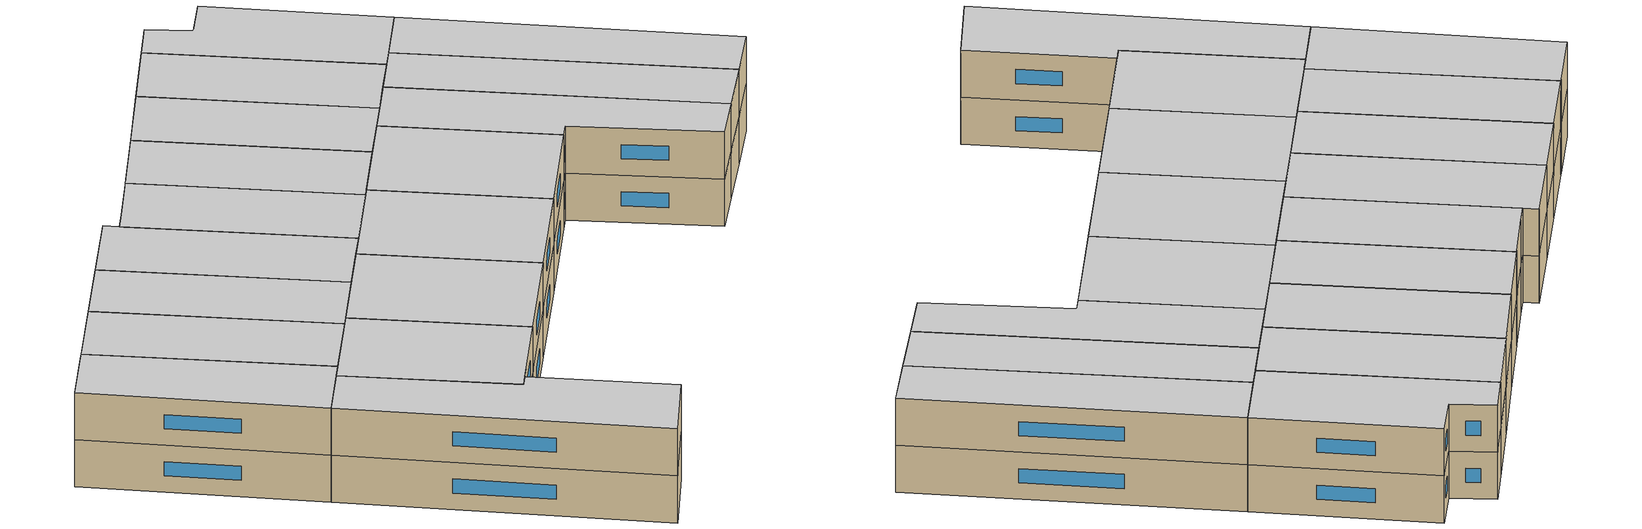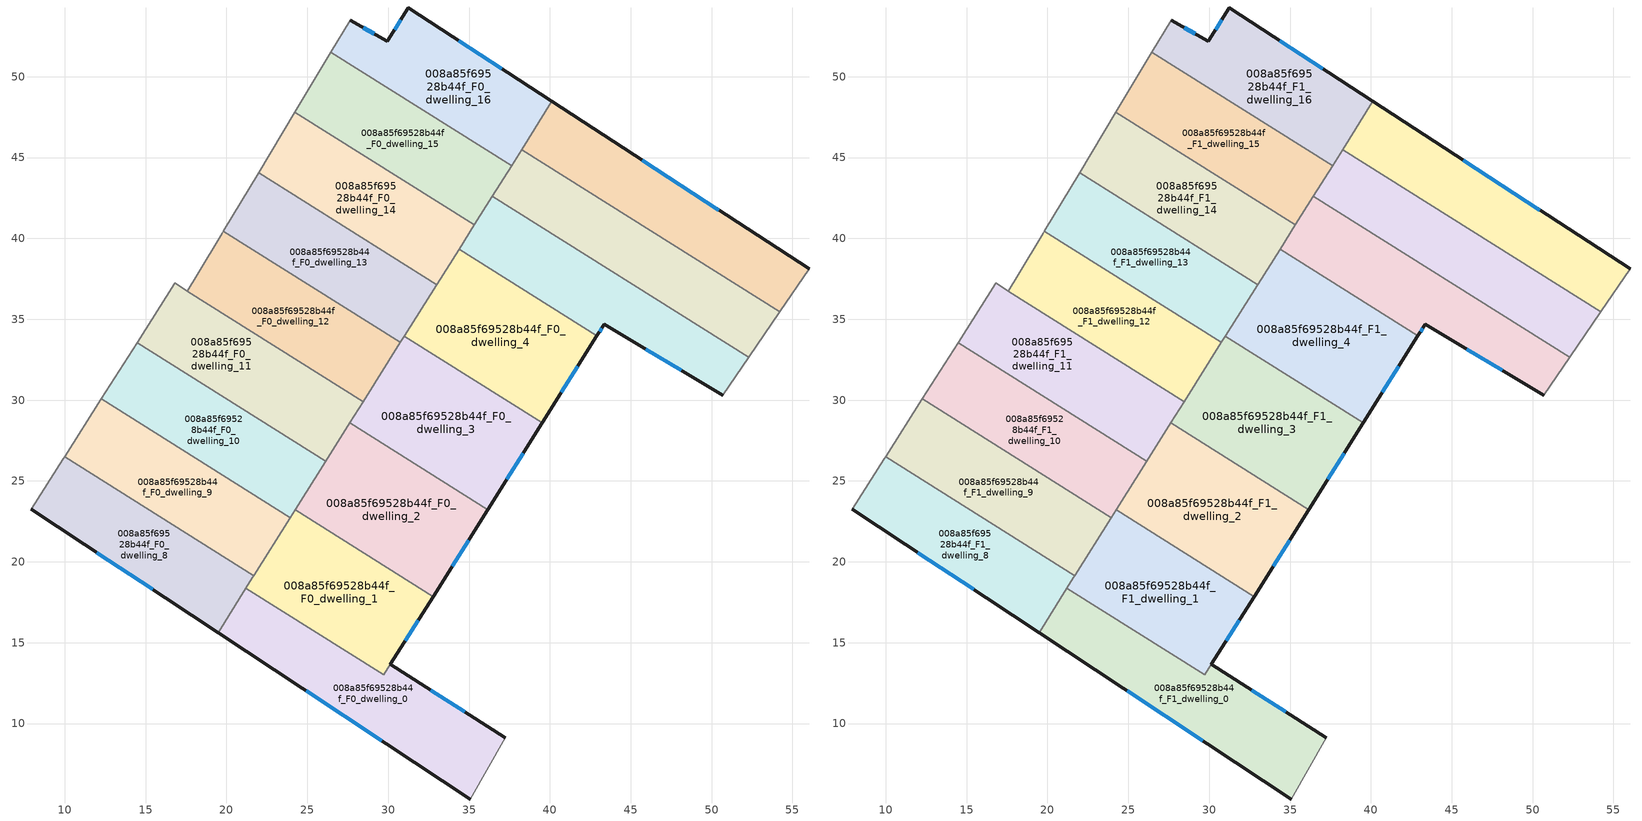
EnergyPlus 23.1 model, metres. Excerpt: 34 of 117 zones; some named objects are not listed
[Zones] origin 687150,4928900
008a85f69528b44f_F0_dwelling_0
 floor ground (EU_floor_Construction): 30.13,13.66 37.23,9.14 35.07,5.34 19.48,15.63 21.2,18.37 29.72,13.01 z0
 wall outside (EU_wall_Construction): 19.48,15.63 35.07,5.34 / 37.23,9.14 30.13,13.66 z0:3
 wall adiabatic (EU_wall_Construction): 35.07,5.34 37.23,9.14 z0:3
 wall to 008a85f69528b44f_F0_dwelling_1 (EU_wall_Construction): 30.13,13.66 29.72,13.01 21.2,18.37 z0:3
 wall to 008a85f69528b44f_F0_dwelling_8 (EU_wall_Construction): 21.2,18.37 19.48,15.63 z0:3
 window (EU_Window_Construction): 24.95,12.02 29.61,8.95 / 34.74,10.72 32.62,12.07 z1.05:1.95
008a85f69528b44f_F0_dwelling_1
 floor ground (EU_floor_Construction): 32.77,17.85 29.72,13.01 21.2,18.37 24.25,23.21 z0
 wall outside (EU_wall_Construction): 30.13,13.66 32.77,17.85 z0:3
 wall to 008a85f69528b44f_F0_dwelling_2 (EU_wall_Construction): 32.77,17.85 24.25,23.21 z0:3
 wall to 008a85f69528b44f_F0_dwelling_9 (EU_wall_Construction): 23.94,22.73 21.69,19.14 z0:3
 wall to 008a85f69528b44f_F0_dwelling_8 (EU_wall_Construction): 21.69,19.14 21.61,19.02 21.2,18.37 z0:3
 wall to 008a85f69528b44f_F0_dwelling_10 (EU_wall_Construction): 24.25,23.21 23.94,22.73 z0:3
 window (EU_Window_Construction): 31.06,15.13 31.85,16.38 z1.05:1.95
008a85f69528b44f_F0_dwelling_10
 floor ground (EU_floor_Construction): 26.14,26.22 23.94,22.73 12.27,30.07 14.48,33.55 z0
 wall to 008a85f69528b44f_F0_dwelling_11 (EU_wall_Construction): 26.14,26.22 14.48,33.55 z0:3
 wall to 008a85f69528b44f_F0_dwelling_9 (EU_wall_Construction): 12.27,30.07 23.94,22.73 z0:3
 wall adiabatic (EU_wall_Construction): 14.48,33.55 12.27,30.07 z0:3
 wall to 008a85f69528b44f_F0_dwelling_2 (EU_wall_Construction): 24.25,23.21 26.14,26.22 z0:3
008a85f69528b44f_F0_dwelling_11
 floor ground (EU_floor_Construction): 28.45,29.9 26.14,26.22 14.48,33.55 16.81,37.23 16.82,37.25 17.57,36.75 z0
 wall adiabatic (EU_wall_Construction): 17.57,36.75 16.82,37.25 16.81,37.23 14.48,33.55 z0:3
 wall to 008a85f69528b44f_F0_dwelling_12 (EU_wall_Construction): 28.45,29.9 17.57,36.75 z0:3
 wall to 008a85f69528b44f_F0_dwelling_3 (EU_wall_Construction): 27.63,28.59 28.45,29.9 z0:3
 wall to 008a85f69528b44f_F0_dwelling_2 (EU_wall_Construction): 26.14,26.22 27.63,28.59 z0:3
008a85f69528b44f_F0_dwelling_12
 floor ground (EU_floor_Construction): 30.76,33.57 28.45,29.9 17.57,36.75 18.19,37.75 19.74,40.32 19.81,40.45 z0
 wall adiabatic (EU_wall_Construction): 19.81,40.45 19.74,40.32 18.19,37.75 17.57,36.75 z0:3
 wall to 008a85f69528b44f_F0_dwelling_13 (EU_wall_Construction): 30.76,33.57 19.81,40.45 z0:3
 wall to 008a85f69528b44f_F0_dwelling_3 (EU_wall_Construction): 28.45,29.9 30.76,33.57 z0:3
008a85f69528b44f_F0_dwelling_13
 floor ground (EU_floor_Construction): 33.01,37.15 30.76,33.57 19.81,40.45 21.99,44.07 z0
 wall to 008a85f69528b44f_F0_dwelling_14 (EU_wall_Construction): 33.01,37.15 21.99,44.07 z0:3
 wall adiabatic (EU_wall_Construction): 21.99,44.07 19.81,40.45 z0:3
 wall to 008a85f69528b44f_F0_dwelling_4 (EU_wall_Construction): 31.01,33.96 33.01,37.15 z0:3
 wall to 008a85f69528b44f_F0_dwelling_3 (EU_wall_Construction): 30.76,33.57 31.01,33.96 z0:3
008a85f69528b44f_F0_dwelling_14
 floor ground (EU_floor_Construction): 35.33,40.83 33.01,37.15 21.99,44.07 24.23,47.81 z0
 wall to 008a85f69528b44f_F0_dwelling_15 (EU_wall_Construction): 35.33,40.83 24.23,47.81 z0:3
 wall adiabatic (EU_wall_Construction): 24.23,47.81 21.99,44.07 z0:3
 wall to 008a85f69528b44f_F0_dwelling_5 (EU_wall_Construction): 34.38,39.34 35.33,40.83 z0:3
 wall to 008a85f69528b44f_F0_dwelling_4 (EU_wall_Construction): 33.01,37.15 34.38,39.34 z0:3
008a85f69528b44f_F0_dwelling_15
 floor ground (EU_floor_Construction): 37.63,44.5 35.33,40.83 24.23,47.81 26.46,51.51 z0
 wall to 008a85f69528b44f_F0_dwelling_16 (EU_wall_Construction): 37.63,44.5 26.46,51.51 z0:3
 wall adiabatic (EU_wall_Construction): 26.46,51.51 24.23,47.81 z0:3
 wall to 008a85f69528b44f_F0_dwelling_6 (EU_wall_Construction): 36.44,42.6 37.63,44.5 z0:3
 wall to 008a85f69528b44f_F0_dwelling_5 (EU_wall_Construction): 35.33,40.83 36.44,42.6 z0:3
008a85f69528b44f_F0_dwelling_16
 floor ground (EU_floor_Construction): 40.13,48.47 37.63,44.5 26.46,51.51 27.65,53.49 29.94,52.19 31.26,54.25 z0
 wall outside (EU_wall_Construction): 40.13,48.47 31.26,54.25 29.94,52.19 27.65,53.49 z0:3
 wall adiabatic (EU_wall_Construction): 27.65,53.49 26.46,51.51 z0:3
 wall to 008a85f69528b44f_F0_dwelling_7 (EU_wall_Construction): 38.25,45.48 40.13,48.47 z0:3
 wall to 008a85f69528b44f_F0_dwelling_6 (EU_wall_Construction): 37.63,44.49 38.25,45.48 z0:3
 window (EU_Window_Construction): 29.13,52.64 28.45,53.03 / 30.79,53.52 30.4,52.91 / 37.02,50.5 34.37,52.22 z1.05:1.95
008a85f69528b44f_F0_dwelling_2
 floor ground (EU_floor_Construction): 36.15,23.23 32.77,17.85 24.25,23.21 27.63,28.59 z0
 wall outside (EU_wall_Construction): 32.77,17.85 36.15,23.23 z0:3
 wall to 008a85f69528b44f_F0_dwelling_3 (EU_wall_Construction): 36.15,23.23 27.63,28.59 z0:3
 window (EU_Window_Construction): 33.96,19.74 34.97,21.34 z1.05:1.95
008a85f69528b44f_F0_dwelling_3
 floor ground (EU_floor_Construction): 39.53,28.6 36.15,23.23 27.63,28.59 31.01,33.96 z0
 wall outside (EU_wall_Construction): 36.15,23.23 39.53,28.6 z0:3
 wall to 008a85f69528b44f_F0_dwelling_4 (EU_wall_Construction): 39.53,28.6 31.01,33.96 z0:3
 window (EU_Window_Construction): 37.34,25.11 38.35,26.72 z1.05:1.95
008a85f69528b44f_F0_dwelling_4
 floor ground (EU_floor_Construction): 42.91,33.98 39.53,28.6 31.01,33.96 34.38,39.34 z0
 wall outside (EU_wall_Construction): 39.53,28.6 42.91,33.98 z0:3
 wall to 008a85f69528b44f_F0_dwelling_5 (EU_wall_Construction): 42.91,33.98 34.38,39.34 z0:3
 window (EU_Window_Construction): 40.72,30.49 41.73,32.09 z1.05:1.95
008a85f69528b44f_F0_dwelling_5
 floor ground (EU_floor_Construction): 52.29,32.64 50.69,30.3 43.36,34.7 42.91,33.98 34.38,39.34 36.44,42.6 z0
 wall outside (EU_wall_Construction): 42.91,33.98 43.36,34.7 50.69,30.3 z0:3
 wall to 008a85f69528b44f_F0_dwelling_6 (EU_wall_Construction): 52.29,32.64 36.44,42.6 z0:3
 wall adiabatic (EU_wall_Construction): 50.69,30.3 52.29,32.64 z0:3
 window (EU_Window_Construction): 45.93,33.15 48.12,31.84 / 43.07,34.23 43.21,34.44 z1.05:1.95
008a85f69528b44f_F0_dwelling_6
 floor ground (EU_floor_Construction): 54.2,35.45 52.29,32.64 36.44,42.6 38.25,45.48 z0
 wall to 008a85f69528b44f_F0_dwelling_7 (EU_wall_Construction): 54.2,35.45 38.25,45.48 z0:3
 wall adiabatic (EU_wall_Construction): 52.29,32.64 54.2,35.45 z0:3
008a85f69528b44f_F0_dwelling_7
 floor ground (EU_floor_Construction): 56.02,38.13 54.2,35.45 38.25,45.48 40.13,48.47 z0
 wall outside (EU_wall_Construction): 56.02,38.13 40.13,48.47 z0:3
 wall adiabatic (EU_wall_Construction): 54.2,35.45 56.02,38.13 z0:3
 window (EU_Window_Construction): 50.45,41.75 45.7,44.84 z1.05:1.95
008a85f69528b44f_F0_dwelling_8
 floor ground (EU_floor_Construction): 21.69,19.14 21.61,19.02 19.48,15.63 7.94,23.25 9.92,26.36 10,26.49 z0
 wall outside (EU_wall_Construction): 7.94,23.25 19.48,15.63 z0:3
 wall to 008a85f69528b44f_F0_dwelling_9 (EU_wall_Construction): 21.69,19.14 10,26.49 z0:3
 wall adiabatic (EU_wall_Construction): 10,26.49 9.92,26.36 7.94,23.25 z0:3
 window (EU_Window_Construction): 11.99,20.58 15.44,18.3 z1.05:1.95
008a85f69528b44f_F0_dwelling_9
 floor ground (EU_floor_Construction): 23.94,22.73 21.69,19.14 10,26.49 12.27,30.07 z0
 wall adiabatic (EU_wall_Construction): 12.27,30.07 10,26.49 z0:3
008a85f69528b44f_F1_dwelling_0
 floor to 008a85f69528b44f_F0_dwelling_0 (EU_floor_Construction): 30.13,13.66 37.23,9.14 35.07,5.34 19.48,15.63 21.2,18.37 29.72,13.01 z3
 wall outside (EU_wall_Construction): 19.48,15.63 35.07,5.34 / 37.23,9.14 30.13,13.66 z3:6
 wall adiabatic (EU_wall_Construction): 35.07,5.34 37.23,9.14 z3:6
 wall to 008a85f69528b44f_F1_dwelling_1 (EU_wall_Construction): 30.13,13.66 29.72,13.01 21.2,18.37 z3:6
 wall to 008a85f69528b44f_F1_dwelling_8 (EU_wall_Construction): 21.2,18.37 19.48,15.63 z3:6
 window (EU_Window_Construction): 24.95,12.02 29.61,8.95 / 34.74,10.72 32.62,12.07 z4.05:4.95
 ceiling to 008a85f69528b44f_F2_dwelling_0 (EU_floor_Construction): 35.07,5.34 37.23,9.14 30.13,13.66 29.72,13.01 21.2,18.37 19.48,15.63 z6
008a85f69528b44f_F1_dwelling_1
 floor to 008a85f69528b44f_F0_dwelling_1 (EU_floor_Construction): 32.77,17.85 29.72,13.01 21.2,18.37 24.25,23.21 z3
 wall outside (EU_wall_Construction): 30.13,13.66 32.77,17.85 z3:6
 wall to 008a85f69528b44f_F1_dwelling_2 (EU_wall_Construction): 32.77,17.85 24.25,23.21 z3:6
 wall to 008a85f69528b44f_F1_dwelling_9 (EU_wall_Construction): 23.94,22.73 21.69,19.14 z3:6
 wall to 008a85f69528b44f_F1_dwelling_8 (EU_wall_Construction): 21.69,19.14 21.61,19.02 21.2,18.37 z3:6
 wall to 008a85f69528b44f_F1_dwelling_10 (EU_wall_Construction): 24.25,23.21 23.94,22.73 z3:6
 window (EU_Window_Construction): 31.06,15.13 31.85,16.38 z4.05:4.95
 ceiling to 008a85f69528b44f_F2_dwelling_1 (EU_floor_Construction): 29.72,13.01 32.77,17.85 24.25,23.21 21.2,18.37 z6
008a85f69528b44f_F1_dwelling_10
 floor to 008a85f69528b44f_F0_dwelling_10 (EU_floor_Construction): 26.14,26.22 23.94,22.73 12.27,30.07 14.48,33.55 z3
 wall to 008a85f69528b44f_F1_dwelling_11 (EU_wall_Construction): 26.14,26.22 14.48,33.55 z3:6
 wall to 008a85f69528b44f_F1_dwelling_9 (EU_wall_Construction): 12.27,30.07 23.94,22.73 z3:6
 wall adiabatic (EU_wall_Construction): 14.48,33.55 12.27,30.07 z3:6
 wall to 008a85f69528b44f_F1_dwelling_2 (EU_wall_Construction): 24.25,23.21 26.14,26.22 z3:6
 ceiling to 008a85f69528b44f_F2_dwelling_10 (EU_floor_Construction): 23.94,22.73 26.14,26.22 14.48,33.55 12.27,30.07 z6
008a85f69528b44f_F1_dwelling_11
 floor to 008a85f69528b44f_F0_dwelling_11 (EU_floor_Construction): 28.45,29.9 26.14,26.22 14.48,33.55 16.81,37.23 16.82,37.25 17.57,36.75 z3
 wall adiabatic (EU_wall_Construction): 17.57,36.75 16.82,37.25 16.81,37.23 14.48,33.55 z3:6
 wall to 008a85f69528b44f_F1_dwelling_12 (EU_wall_Construction): 28.45,29.9 17.57,36.75 z3:6
 wall to 008a85f69528b44f_F1_dwelling_3 (EU_wall_Construction): 27.63,28.59 28.45,29.9 z3:6
 wall to 008a85f69528b44f_F1_dwelling_2 (EU_wall_Construction): 26.14,26.22 27.63,28.59 z3:6
 ceiling to 008a85f69528b44f_F2_dwelling_11 (EU_floor_Construction): 26.14,26.22 28.45,29.9 17.57,36.75 16.82,37.25 16.81,37.23 14.48,33.55 z6
008a85f69528b44f_F1_dwelling_12
 floor to 008a85f69528b44f_F0_dwelling_12 (EU_floor_Construction): 30.76,33.57 28.45,29.9 17.57,36.75 18.19,37.75 19.74,40.32 19.81,40.45 z3
 wall adiabatic (EU_wall_Construction): 19.81,40.45 19.74,40.32 18.19,37.75 17.57,36.75 z3:6
 wall to 008a85f69528b44f_F1_dwelling_13 (EU_wall_Construction): 30.76,33.57 19.81,40.45 z3:6
 wall to 008a85f69528b44f_F1_dwelling_3 (EU_wall_Construction): 28.45,29.9 30.76,33.57 z3:6
 ceiling to 008a85f69528b44f_F2_dwelling_12 (EU_floor_Construction): 28.45,29.9 30.76,33.57 19.81,40.45 19.74,40.32 18.19,37.75 17.57,36.75 z6
008a85f69528b44f_F1_dwelling_13
 floor to 008a85f69528b44f_F0_dwelling_13 (EU_floor_Construction): 33.01,37.15 30.76,33.57 19.81,40.45 21.99,44.07 z3
 wall to 008a85f69528b44f_F1_dwelling_14 (EU_wall_Construction): 33.01,37.15 21.99,44.07 z3:6
 wall adiabatic (EU_wall_Construction): 21.99,44.07 19.81,40.45 z3:6
 wall to 008a85f69528b44f_F1_dwelling_4 (EU_wall_Construction): 31.01,33.96 33.01,37.15 z3:6
 wall to 008a85f69528b44f_F1_dwelling_3 (EU_wall_Construction): 30.76,33.57 31.01,33.96 z3:6
 ceiling to 008a85f69528b44f_F2_dwelling_13 (EU_floor_Construction): 30.76,33.57 33.01,37.15 21.99,44.07 19.81,40.45 z6
008a85f69528b44f_F1_dwelling_14
 floor to 008a85f69528b44f_F0_dwelling_14 (EU_floor_Construction): 35.33,40.83 33.01,37.15 21.99,44.07 24.23,47.81 z3
 wall to 008a85f69528b44f_F1_dwelling_15 (EU_wall_Construction): 35.33,40.83 24.23,47.81 z3:6
 wall adiabatic (EU_wall_Construction): 24.23,47.81 21.99,44.07 z3:6
 wall to 008a85f69528b44f_F1_dwelling_5 (EU_wall_Construction): 34.38,39.34 35.33,40.83 z3:6
 wall to 008a85f69528b44f_F1_dwelling_4 (EU_wall_Construction): 33.01,37.15 34.38,39.34 z3:6
 ceiling to 008a85f69528b44f_F2_dwelling_14 (EU_floor_Construction): 33.01,37.15 35.33,40.83 24.23,47.81 21.99,44.07 z6
008a85f69528b44f_F1_dwelling_15
 floor to 008a85f69528b44f_F0_dwelling_15 (EU_floor_Construction): 37.63,44.5 35.33,40.83 24.23,47.81 26.46,51.51 z3
 wall to 008a85f69528b44f_F1_dwelling_16 (EU_wall_Construction): 37.63,44.5 26.46,51.51 z3:6
 wall adiabatic (EU_wall_Construction): 26.46,51.51 24.23,47.81 z3:6
 wall to 008a85f69528b44f_F1_dwelling_6 (EU_wall_Construction): 36.44,42.6 37.63,44.5 z3:6
 wall to 008a85f69528b44f_F1_dwelling_5 (EU_wall_Construction): 35.33,40.83 36.44,42.6 z3:6
 ceiling to 008a85f69528b44f_F2_dwelling_15 (EU_floor_Construction): 35.33,40.83 37.63,44.5 26.46,51.51 24.23,47.81 z6
008a85f69528b44f_F1_dwelling_16
 floor to 008a85f69528b44f_F0_dwelling_16 (EU_floor_Construction): 40.13,48.47 37.63,44.5 26.46,51.51 27.65,53.49 29.94,52.19 31.26,54.25 z3
 wall outside (EU_wall_Construction): 40.13,48.47 31.26,54.25 29.94,52.19 27.65,53.49 z3:6
 wall adiabatic (EU_wall_Construction): 27.65,53.49 26.46,51.51 z3:6
 wall to 008a85f69528b44f_F1_dwelling_7 (EU_wall_Construction): 38.25,45.48 40.13,48.47 z3:6
 wall to 008a85f69528b44f_F1_dwelling_6 (EU_wall_Construction): 37.63,44.49 38.25,45.48 z3:6
 window (EU_Window_Construction): 29.13,52.64 28.45,53.03 / 30.79,53.52 30.4,52.91 / 37.02,50.5 34.37,52.22 z4.05:4.95
 ceiling to 008a85f69528b44f_F2_dwelling_16 (EU_floor_Construction): 37.63,44.5 40.13,48.47 31.26,54.25 29.94,52.19 27.65,53.49 26.46,51.51 z6
008a85f69528b44f_F1_dwelling_2
 floor to 008a85f69528b44f_F0_dwelling_2 (EU_floor_Construction): 36.15,23.23 32.77,17.85 24.25,23.21 27.63,28.59 z3
 wall outside (EU_wall_Construction): 32.77,17.85 36.15,23.23 z3:6
 wall to 008a85f69528b44f_F1_dwelling_3 (EU_wall_Construction): 36.15,23.23 27.63,28.59 z3:6
 window (EU_Window_Construction): 33.96,19.74 34.97,21.34 z4.05:4.95
 ceiling to 008a85f69528b44f_F2_dwelling_2 (EU_floor_Construction): 32.77,17.85 36.15,23.23 27.63,28.59 24.25,23.21 z6
008a85f69528b44f_F1_dwelling_3
 floor to 008a85f69528b44f_F0_dwelling_3 (EU_floor_Construction): 39.53,28.6 36.15,23.23 27.63,28.59 31.01,33.96 z3
 wall outside (EU_wall_Construction): 36.15,23.23 39.53,28.6 z3:6
 wall to 008a85f69528b44f_F1_dwelling_4 (EU_wall_Construction): 39.53,28.6 31.01,33.96 z3:6
 window (EU_Window_Construction): 37.34,25.11 38.35,26.72 z4.05:4.95
 ceiling to 008a85f69528b44f_F2_dwelling_3 (EU_floor_Construction): 36.15,23.23 39.53,28.6 31.01,33.96 27.63,28.59 z6
008a85f69528b44f_F1_dwelling_4
 floor to 008a85f69528b44f_F0_dwelling_4 (EU_floor_Construction): 42.91,33.98 39.53,28.6 31.01,33.96 34.38,39.34 z3
 wall outside (EU_wall_Construction): 39.53,28.6 42.91,33.98 z3:6
 wall to 008a85f69528b44f_F1_dwelling_5 (EU_wall_Construction): 42.91,33.98 34.38,39.34 z3:6
 window (EU_Window_Construction): 40.72,30.49 41.73,32.09 z4.05:4.95
 ceiling to 008a85f69528b44f_F2_dwelling_4 (EU_floor_Construction): 39.53,28.6 42.91,33.98 34.38,39.34 31.01,33.96 z6
008a85f69528b44f_F1_dwelling_5
 floor to 008a85f69528b44f_F0_dwelling_5 (EU_floor_Construction): 52.29,32.64 50.69,30.3 43.36,34.7 42.91,33.98 34.38,39.34 36.44,42.6 z3
 wall outside (EU_wall_Construction): 42.91,33.98 43.36,34.7 50.69,30.3 z3:6
 wall to 008a85f69528b44f_F1_dwelling_6 (EU_wall_Construction): 52.29,32.64 36.44,42.6 z3:6
 wall adiabatic (EU_wall_Construction): 50.69,30.3 52.29,32.64 z3:6
 window (EU_Window_Construction): 45.93,33.15 48.12,31.84 / 43.07,34.23 43.21,34.44 z4.05:4.95
 ceiling to 008a85f69528b44f_F2_dwelling_5 (EU_floor_Construction): 50.69,30.3 52.29,32.64 36.44,42.6 34.38,39.34 42.91,33.98 43.36,34.7 z6
008a85f69528b44f_F1_dwelling_6
 floor to 008a85f69528b44f_F0_dwelling_6 (EU_floor_Construction): 54.2,35.45 52.29,32.64 36.44,42.6 38.25,45.48 z3
 wall to 008a85f69528b44f_F1_dwelling_7 (EU_wall_Construction): 54.2,35.45 38.25,45.48 z3:6
 wall adiabatic (EU_wall_Construction): 52.29,32.64 54.2,35.45 z3:6
 ceiling to 008a85f69528b44f_F2_dwelling_6 (EU_floor_Construction): 52.29,32.64 54.2,35.45 38.25,45.48 36.44,42.6 z6
008a85f69528b44f_F1_dwelling_7
 floor to 008a85f69528b44f_F0_dwelling_7 (EU_floor_Construction): 56.02,38.13 54.2,35.45 38.25,45.48 40.13,48.47 z3
 wall outside (EU_wall_Construction): 56.02,38.13 40.13,48.47 z3:6
 wall adiabatic (EU_wall_Construction): 54.2,35.45 56.02,38.13 z3:6
 window (EU_Window_Construction): 50.45,41.75 45.7,44.84 z4.05:4.95
 ceiling to 008a85f69528b44f_F2_dwelling_7 (EU_floor_Construction): 54.2,35.45 56.02,38.13 40.13,48.47 38.25,45.48 z6
008a85f69528b44f_F1_dwelling_8
 floor to 008a85f69528b44f_F0_dwelling_8 (EU_floor_Construction): 21.69,19.14 21.61,19.02 19.48,15.63 7.94,23.25 9.92,26.36 10,26.49 z3
 wall outside (EU_wall_Construction): 7.94,23.25 19.48,15.63 z3:6
 wall to 008a85f69528b44f_F1_dwelling_9 (EU_wall_Construction): 21.69,19.14 10,26.49 z3:6
 wall adiabatic (EU_wall_Construction): 10,26.49 9.92,26.36 7.94,23.25 z3:6
 window (EU_Window_Construction): 11.99,20.58 15.44,18.3 z4.05:4.95
 ceiling to 008a85f69528b44f_F2_dwelling_8 (EU_floor_Construction): 19.48,15.63 21.61,19.02 21.69,19.14 10,26.49 9.92,26.36 7.94,23.25 z6
008a85f69528b44f_F1_dwelling_9
 floor to 008a85f69528b44f_F0_dwelling_9 (EU_floor_Construction): 23.94,22.73 21.69,19.14 10,26.49 12.27,30.07 z3
 wall adiabatic (EU_wall_Construction): 12.27,30.07 10,26.49 z3:6
 ceiling to 008a85f69528b44f_F2_dwelling_9 (EU_floor_Construction): 21.69,19.14 23.94,22.73 12.27,30.07 10,26.49 z6
[Building]
EU S2 Campaign: North Axis=0; Terrain=City; Solar Distribution=FullExterior
[Site:Location]
Bologna: Latitude=44.5; Longitude=11.25; Time Zone=1; Elevation=37
[SizingPeriod:WeatherFileDays]
AnnualSizingPeriod: Begin Month=1; Begin Day of Month=1; End Month=12; End Day of Month=31; Day of Week for Start Day=Monday; Use Weather File Daylight Saving Period=No; Use Weather File Rain and Snow Indicators=No
[MATERIAL]
EU_InternalMass_Material: Roughness=MediumRough; Thickness=0.1; Conductivity=1; Density=1800; Specific Heat=900; Thermal Absorptance=0.9; Solar Absorptance=0.7; Visible Absorptance=0.7
[MATERIAL:NOMASS] Roughness=MediumRough; Thermal Absorptance=0.9; Solar Absorptance=0.7; Visible Absorptance=0.7
Name | Thermal Resistance
EU_wall_NoMass | 0.890213
EU_floor_NoMass | 0.79516
[WINDOWMATERIAL:SIMPLEGLAZINGSYSTEM]
EU_Window_SimpleGlazing: UFactor=4.49146; Solar Heat Gain Coefficient=0.85; Visible Transmittance=0.85
[CONSTRUCTION]
EU_wall_Construction: EU_wall_NoMass
EU_floor_Construction: EU_floor_NoMass
EU_Window_Construction: EU_Window_SimpleGlazing
EU_InternalMass_Construction: EU_InternalMass_Material
[ZONE] Type=1; Multiplier=1; Ceiling Height=autocalculate; Floor Area=autocalculate; Part of Total Floor Area=Yes
Name | Volume
008a85f69528b44f_F0_dwelling_0; 008a85f69528b44f_F1_dwelling_0 | 210.636
008a85f69528b44f_F0_dwelling_1; 008a85f69528b44f_F1_dwelling_1 | 172.948
008a85f69528b44f_F0_dwelling_10; 008a85f69528b44f_F1_dwelling_10 | 170.483
008a85f69528b44f_F0_dwelling_11; 008a85f69528b44f_F1_dwelling_11 | 179.602
008a85f69528b44f_F0_dwelling_12; 008a85f69528b44f_F1_dwelling_12 | 167.216
008a85f69528b44f_F0_dwelling_13; 008a85f69528b44f_F1_dwelling_13 | 164.655
008a85f69528b44f_F0_dwelling_14; 008a85f69528b44f_F1_dwelling_14 | 170.492
008a85f69528b44f_F0_dwelling_15; 008a85f69528b44f_F1_dwelling_15 | 170.498
008a85f69528b44f_F0_dwelling_16; 008a85f69528b44f_F1_dwelling_16 | 170.503
008a85f69528b44f_F0_dwelling_2; 008a85f69528b44f_F1_dwelling_2 | 191.799
008a85f69528b44f_F0_dwelling_3; 008a85f69528b44f_F1_dwelling_3 | 191.815
008a85f69528b44f_F0_dwelling_4; 008a85f69528b44f_F1_dwelling_4 | 191.766
008a85f69528b44f_F0_dwelling_5; 008a85f69528b44f_F1_dwelling_5 | 191.829
008a85f69528b44f_F0_dwelling_6; 008a85f69528b44f_F1_dwelling_6 | 191.784
008a85f69528b44f_F0_dwelling_7; 008a85f69528b44f_F1_dwelling_7 | 191.81
008a85f69528b44f_F0_dwelling_8; 008a85f69528b44f_F1_dwelling_8 | 165.532
008a85f69528b44f_F0_dwelling_9; 008a85f69528b44f_F1_dwelling_9 | 175.453
[INTERNALMASS] Construction=EU_InternalMass_Construction
Name | Zone or ZoneList | Surface Area
008a85f69528b44f_F0_dwelling_0_EU_InternalMass | 008a85f69528b44f_F0_dwelling_0 | 70.2125
008a85f69528b44f_F0_dwelling_1_EU_InternalMass | 008a85f69528b44f_F0_dwelling_1 | 57.6494
008a85f69528b44f_F0_dwelling_2_EU_InternalMass | 008a85f69528b44f_F0_dwelling_2 | 63.9327
008a85f69528b44f_F0_dwelling_3_EU_InternalMass | 008a85f69528b44f_F0_dwelling_3 | 63.9387
008a85f69528b44f_F0_dwelling_4_EU_InternalMass | 008a85f69528b44f_F0_dwelling_4 | 63.9216
008a85f69528b44f_F0_dwelling_5_EU_InternalMass | 008a85f69528b44f_F0_dwelling_5 | 63.9429
008a85f69528b44f_F0_dwelling_6_EU_InternalMass | 008a85f69528b44f_F0_dwelling_6 | 63.928
008a85f69528b44f_F0_dwelling_7_EU_InternalMass | 008a85f69528b44f_F0_dwelling_7 | 63.9367
008a85f69528b44f_F0_dwelling_8_EU_InternalMass | 008a85f69528b44f_F0_dwelling_8 | 55.1813
008a85f69528b44f_F0_dwelling_9_EU_InternalMass | 008a85f69528b44f_F0_dwelling_9 | 58.4811
008a85f69528b44f_F0_dwelling_10_EU_InternalMass | 008a85f69528b44f_F0_dwelling_10 | 56.8278
008a85f69528b44f_F0_dwelling_11_EU_InternalMass | 008a85f69528b44f_F0_dwelling_11 | 59.8673
008a85f69528b44f_F0_dwelling_12_EU_InternalMass | 008a85f69528b44f_F0_dwelling_12 | 55.7383
008a85f69528b44f_F0_dwelling_13_EU_InternalMass | 008a85f69528b44f_F0_dwelling_13 | 54.8841
008a85f69528b44f_F0_dwelling_14_EU_InternalMass | 008a85f69528b44f_F0_dwelling_14 | 56.8307
008a85f69528b44f_F0_dwelling_15_EU_InternalMass | 008a85f69528b44f_F0_dwelling_15 | 56.8328
008a85f69528b44f_F0_dwelling_16_EU_InternalMass | 008a85f69528b44f_F0_dwelling_16 | 56.8345
008a85f69528b44f_F1_dwelling_0_EU_InternalMass | 008a85f69528b44f_F1_dwelling_0 | 70.2125
008a85f69528b44f_F1_dwelling_1_EU_InternalMass | 008a85f69528b44f_F1_dwelling_1 | 57.6494
008a85f69528b44f_F1_dwelling_2_EU_InternalMass | 008a85f69528b44f_F1_dwelling_2 | 63.9327
008a85f69528b44f_F1_dwelling_3_EU_InternalMass | 008a85f69528b44f_F1_dwelling_3 | 63.9387
008a85f69528b44f_F1_dwelling_4_EU_InternalMass | 008a85f69528b44f_F1_dwelling_4 | 63.9216
008a85f69528b44f_F1_dwelling_5_EU_InternalMass | 008a85f69528b44f_F1_dwelling_5 | 63.9429
008a85f69528b44f_F1_dwelling_6_EU_InternalMass | 008a85f69528b44f_F1_dwelling_6 | 63.928
008a85f69528b44f_F1_dwelling_7_EU_InternalMass | 008a85f69528b44f_F1_dwelling_7 | 63.9367
008a85f69528b44f_F1_dwelling_8_EU_InternalMass | 008a85f69528b44f_F1_dwelling_8 | 55.1813
008a85f69528b44f_F1_dwelling_9_EU_InternalMass | 008a85f69528b44f_F1_dwelling_9 | 58.4811
008a85f69528b44f_F1_dwelling_10_EU_InternalMass | 008a85f69528b44f_F1_dwelling_10 | 56.8278
008a85f69528b44f_F1_dwelling_11_EU_InternalMass | 008a85f69528b44f_F1_dwelling_11 | 59.8673
008a85f69528b44f_F1_dwelling_12_EU_InternalMass | 008a85f69528b44f_F1_dwelling_12 | 55.7383
008a85f69528b44f_F1_dwelling_13_EU_InternalMass | 008a85f69528b44f_F1_dwelling_13 | 54.8841
008a85f69528b44f_F1_dwelling_14_EU_InternalMass | 008a85f69528b44f_F1_dwelling_14 | 56.8307
008a85f69528b44f_F1_dwelling_15_EU_InternalMass | 008a85f69528b44f_F1_dwelling_15 | 56.8328
008a85f69528b44f_F1_dwelling_16_EU_InternalMass | 008a85f69528b44f_F1_dwelling_16 | 56.8345
[OTHEREQUIPMENT] Fuel Type=Electricity; Design Level Calculation Method=Watts/Area; Power per Zone Floor Area=1; Fraction Latent=0; Fraction Radiant=0; Fraction Lost=0; Carbon Dioxide Generation Rate=0; EndUse Subcategory=EU_Step8_InternalGains
Name | Zone or ZoneList or Space or SpaceList | Schedule
EU_Step8_InternalGain_008a85f69528b44f_F0_dwelling_0_f000 | 008a85f69528b44f_F0_dwelling_0 | EU_Step8_GainSchedule_008a85f69528b44f_F0_dwelling_0_f000
EU_Step8_InternalGain_008a85f69528b44f_F0_dwelling_1_f000 | 008a85f69528b44f_F0_dwelling_1 | EU_Step8_GainSchedule_008a85f69528b44f_F0_dwelling_1_f000
EU_Step8_InternalGain_008a85f69528b44f_F0_dwelling_2_f000 | 008a85f69528b44f_F0_dwelling_2 | EU_Step8_GainSchedule_008a85f69528b44f_F0_dwelling_2_f000
EU_Step8_InternalGain_008a85f69528b44f_F0_dwelling_3_f000 | 008a85f69528b44f_F0_dwelling_3 | EU_Step8_GainSchedule_008a85f69528b44f_F0_dwelling_3_f000
EU_Step8_InternalGain_008a85f69528b44f_F0_dwelling_4_f000 | 008a85f69528b44f_F0_dwelling_4 | EU_Step8_GainSchedule_008a85f69528b44f_F0_dwelling_4_f000
EU_Step8_InternalGain_008a85f69528b44f_F0_dwelling_5_f000 | 008a85f69528b44f_F0_dwelling_5 | EU_Step8_GainSchedule_008a85f69528b44f_F0_dwelling_5_f000
EU_Step8_InternalGain_008a85f69528b44f_F0_dwelling_6_f000 | 008a85f69528b44f_F0_dwelling_6 | EU_Step8_GainSchedule_008a85f69528b44f_F0_dwelling_6_f000
EU_Step8_InternalGain_008a85f69528b44f_F0_dwelling_7_f000 | 008a85f69528b44f_F0_dwelling_7 | EU_Step8_GainSchedule_008a85f69528b44f_F0_dwelling_7_f000
EU_Step8_InternalGain_008a85f69528b44f_F0_dwelling_8_f000 | 008a85f69528b44f_F0_dwelling_8 | EU_Step8_GainSchedule_008a85f69528b44f_F0_dwelling_8_f000
EU_Step8_InternalGain_008a85f69528b44f_F0_dwelling_9_f000 | 008a85f69528b44f_F0_dwelling_9 | EU_Step8_GainSchedule_008a85f69528b44f_F0_dwelling_9_f000
EU_Step8_InternalGain_008a85f69528b44f_F0_dwelling_10_f000 | 008a85f69528b44f_F0_dwelling_10 | EU_Step8_GainSchedule_008a85f69528b44f_F0_dwelling_10_f000
EU_Step8_InternalGain_008a85f69528b44f_F0_dwelling_11_f000 | 008a85f69528b44f_F0_dwelling_11 | EU_Step8_GainSchedule_008a85f69528b44f_F0_dwelling_11_f000
EU_Step8_InternalGain_008a85f69528b44f_F0_dwelling_12_f000 | 008a85f69528b44f_F0_dwelling_12 | EU_Step8_GainSchedule_008a85f69528b44f_F0_dwelling_12_f000
EU_Step8_InternalGain_008a85f69528b44f_F0_dwelling_13_f000 | 008a85f69528b44f_F0_dwelling_13 | EU_Step8_GainSchedule_008a85f69528b44f_F0_dwelling_13_f000
EU_Step8_InternalGain_008a85f69528b44f_F0_dwelling_14_f000 | 008a85f69528b44f_F0_dwelling_14 | EU_Step8_GainSchedule_008a85f69528b44f_F0_dwelling_14_f000
EU_Step8_InternalGain_008a85f69528b44f_F0_dwelling_15_f000 | 008a85f69528b44f_F0_dwelling_15 | EU_Step8_GainSchedule_008a85f69528b44f_F0_dwelling_15_f000
EU_Step8_InternalGain_008a85f69528b44f_F0_dwelling_16_f000 | 008a85f69528b44f_F0_dwelling_16 | EU_Step8_GainSchedule_008a85f69528b44f_F0_dwelling_16_f000
EU_Step8_InternalGain_008a85f69528b44f_F1_dwelling_0_f000 | 008a85f69528b44f_F1_dwelling_0 | EU_Step8_GainSchedule_008a85f69528b44f_F1_dwelling_0_f000
EU_Step8_InternalGain_008a85f69528b44f_F1_dwelling_1_f000 | 008a85f69528b44f_F1_dwelling_1 | EU_Step8_GainSchedule_008a85f69528b44f_F1_dwelling_1_f000
EU_Step8_InternalGain_008a85f69528b44f_F1_dwelling_2_f000 | 008a85f69528b44f_F1_dwelling_2 | EU_Step8_GainSchedule_008a85f69528b44f_F1_dwelling_2_f000
EU_Step8_InternalGain_008a85f69528b44f_F1_dwelling_3_f000 | 008a85f69528b44f_F1_dwelling_3 | EU_Step8_GainSchedule_008a85f69528b44f_F1_dwelling_3_f000
EU_Step8_InternalGain_008a85f69528b44f_F1_dwelling_4_f000 | 008a85f69528b44f_F1_dwelling_4 | EU_Step8_GainSchedule_008a85f69528b44f_F1_dwelling_4_f000
EU_Step8_InternalGain_008a85f69528b44f_F1_dwelling_5_f000 | 008a85f69528b44f_F1_dwelling_5 | EU_Step8_GainSchedule_008a85f69528b44f_F1_dwelling_5_f000
EU_Step8_InternalGain_008a85f69528b44f_F1_dwelling_6_f000 | 008a85f69528b44f_F1_dwelling_6 | EU_Step8_GainSchedule_008a85f69528b44f_F1_dwelling_6_f000
EU_Step8_InternalGain_008a85f69528b44f_F1_dwelling_7_f000 | 008a85f69528b44f_F1_dwelling_7 | EU_Step8_GainSchedule_008a85f69528b44f_F1_dwelling_7_f000
EU_Step8_InternalGain_008a85f69528b44f_F1_dwelling_8_f000 | 008a85f69528b44f_F1_dwelling_8 | EU_Step8_GainSchedule_008a85f69528b44f_F1_dwelling_8_f000
EU_Step8_InternalGain_008a85f69528b44f_F1_dwelling_9_f000 | 008a85f69528b44f_F1_dwelling_9 | EU_Step8_GainSchedule_008a85f69528b44f_F1_dwelling_9_f000
EU_Step8_InternalGain_008a85f69528b44f_F1_dwelling_10_f000 | 008a85f69528b44f_F1_dwelling_10 | EU_Step8_GainSchedule_008a85f69528b44f_F1_dwelling_10_f000
EU_Step8_InternalGain_008a85f69528b44f_F1_dwelling_11_f000 | 008a85f69528b44f_F1_dwelling_11 | EU_Step8_GainSchedule_008a85f69528b44f_F1_dwelling_11_f000
EU_Step8_InternalGain_008a85f69528b44f_F1_dwelling_12_f000 | 008a85f69528b44f_F1_dwelling_12 | EU_Step8_GainSchedule_008a85f69528b44f_F1_dwelling_12_f000
EU_Step8_InternalGain_008a85f69528b44f_F1_dwelling_13_f000 | 008a85f69528b44f_F1_dwelling_13 | EU_Step8_GainSchedule_008a85f69528b44f_F1_dwelling_13_f000
EU_Step8_InternalGain_008a85f69528b44f_F1_dwelling_14_f000 | 008a85f69528b44f_F1_dwelling_14 | EU_Step8_GainSchedule_008a85f69528b44f_F1_dwelling_14_f000
EU_Step8_InternalGain_008a85f69528b44f_F1_dwelling_15_f000 | 008a85f69528b44f_F1_dwelling_15 | EU_Step8_GainSchedule_008a85f69528b44f_F1_dwelling_15_f000
EU_Step8_InternalGain_008a85f69528b44f_F1_dwelling_16_f000 | 008a85f69528b44f_F1_dwelling_16 | EU_Step8_GainSchedule_008a85f69528b44f_F1_dwelling_16_f000
[ZONEVENTILATION:DESIGNFLOWRATE] Schedule=EU_AlwaysOn; Design Flow Rate Calculation Method=AirChanges/Hour; Air Changes per Hour=0.718634; Ventilation Type=Natural; Fan Pressure Rise=0; Fan Total Efficiency=1; Constant Term Coefficient=1; Temperature Term Coefficient=0; Velocity Term Coefficient=0; Velocity Squared Term Coefficient=0; Minimum Indoor Temperature=-100; Maximum Indoor Temperature=100; Delta Temperature=-100; Minimum Outdoor Temperature=-100; Maximum Outdoor Temperature=100; Maximum Wind Speed=40
Name | Zone or ZoneList or Space or SpaceList
EU_ConstantAir_008a85f69528b44f_F0_dwelling_0 | 008a85f69528b44f_F0_dwelling_0
EU_ConstantAir_008a85f69528b44f_F0_dwelling_1 | 008a85f69528b44f_F0_dwelling_1
EU_ConstantAir_008a85f69528b44f_F0_dwelling_2 | 008a85f69528b44f_F0_dwelling_2
EU_ConstantAir_008a85f69528b44f_F0_dwelling_3 | 008a85f69528b44f_F0_dwelling_3
EU_ConstantAir_008a85f69528b44f_F0_dwelling_4 | 008a85f69528b44f_F0_dwelling_4
EU_ConstantAir_008a85f69528b44f_F0_dwelling_5 | 008a85f69528b44f_F0_dwelling_5
EU_ConstantAir_008a85f69528b44f_F0_dwelling_6 | 008a85f69528b44f_F0_dwelling_6
EU_ConstantAir_008a85f69528b44f_F0_dwelling_7 | 008a85f69528b44f_F0_dwelling_7
EU_ConstantAir_008a85f69528b44f_F0_dwelling_8 | 008a85f69528b44f_F0_dwelling_8
EU_ConstantAir_008a85f69528b44f_F0_dwelling_9 | 008a85f69528b44f_F0_dwelling_9
EU_ConstantAir_008a85f69528b44f_F0_dwelling_10 | 008a85f69528b44f_F0_dwelling_10
EU_ConstantAir_008a85f69528b44f_F0_dwelling_11 | 008a85f69528b44f_F0_dwelling_11
EU_ConstantAir_008a85f69528b44f_F0_dwelling_12 | 008a85f69528b44f_F0_dwelling_12
EU_ConstantAir_008a85f69528b44f_F0_dwelling_13 | 008a85f69528b44f_F0_dwelling_13
EU_ConstantAir_008a85f69528b44f_F0_dwelling_14 | 008a85f69528b44f_F0_dwelling_14
EU_ConstantAir_008a85f69528b44f_F0_dwelling_15 | 008a85f69528b44f_F0_dwelling_15
EU_ConstantAir_008a85f69528b44f_F0_dwelling_16 | 008a85f69528b44f_F0_dwelling_16
EU_ConstantAir_008a85f69528b44f_F1_dwelling_0 | 008a85f69528b44f_F1_dwelling_0
EU_ConstantAir_008a85f69528b44f_F1_dwelling_1 | 008a85f69528b44f_F1_dwelling_1
EU_ConstantAir_008a85f69528b44f_F1_dwelling_2 | 008a85f69528b44f_F1_dwelling_2
EU_ConstantAir_008a85f69528b44f_F1_dwelling_3 | 008a85f69528b44f_F1_dwelling_3
EU_ConstantAir_008a85f69528b44f_F1_dwelling_4 | 008a85f69528b44f_F1_dwelling_4
EU_ConstantAir_008a85f69528b44f_F1_dwelling_5 | 008a85f69528b44f_F1_dwelling_5
EU_ConstantAir_008a85f69528b44f_F1_dwelling_6 | 008a85f69528b44f_F1_dwelling_6
EU_ConstantAir_008a85f69528b44f_F1_dwelling_7 | 008a85f69528b44f_F1_dwelling_7
EU_ConstantAir_008a85f69528b44f_F1_dwelling_8 | 008a85f69528b44f_F1_dwelling_8
EU_ConstantAir_008a85f69528b44f_F1_dwelling_9 | 008a85f69528b44f_F1_dwelling_9
EU_ConstantAir_008a85f69528b44f_F1_dwelling_10 | 008a85f69528b44f_F1_dwelling_10
EU_ConstantAir_008a85f69528b44f_F1_dwelling_11 | 008a85f69528b44f_F1_dwelling_11
EU_ConstantAir_008a85f69528b44f_F1_dwelling_12 | 008a85f69528b44f_F1_dwelling_12
EU_ConstantAir_008a85f69528b44f_F1_dwelling_13 | 008a85f69528b44f_F1_dwelling_13
EU_ConstantAir_008a85f69528b44f_F1_dwelling_14 | 008a85f69528b44f_F1_dwelling_14
EU_ConstantAir_008a85f69528b44f_F1_dwelling_15 | 008a85f69528b44f_F1_dwelling_15
EU_ConstantAir_008a85f69528b44f_F1_dwelling_16 | 008a85f69528b44f_F1_dwelling_16
[HVACTEMPLATE:THERMOSTAT] Constant Heating Setpoint=20; Constant Cooling Setpoint=50
EU_HeatOnly_008a85f69528b44f_F0_dwelling_0; EU_HeatOnly_008a85f69528b44f_F0_dwelling_1; EU_HeatOnly_008a85f69528b44f_F0_dwelling_2; EU_HeatOnly_008a85f69528b44f_F0_dwelling_3; EU_HeatOnly_008a85f69528b44f_F0_dwelling_4
[HVACTEMPLATE:ZONE:IDEALLOADSAIRSYSTEM] System Availability Schedule=EU_AlwaysOn; Maximum Heating Supply Air Temperature=50; Minimum Cooling Supply Air Temperature=13; Maximum Heating Supply Air Humidity Ratio=0.0156; Minimum Cooling Supply Air Humidity Ratio=0.0077; Heating Limit=NoLimit; Cooling Limit=NoLimit; Heating Availability Schedule=EU_AlwaysOn; Cooling Availability Schedule=EU_CoolingOff; Dehumidification Control Type=ConstantSensibleHeatRatio; Cooling Sensible Heat Ratio=0.7; Dehumidification Setpoint=60; Humidification Control Type=None; Humidification Setpoint=30; Outdoor Air Method=None; Outdoor Air Flow Rate per Person=0.00944; Outdoor Air Flow Rate per Zone Floor Area=0; Outdoor Air Flow Rate per Zone=0; Demand Controlled Ventilation Type=None; Outdoor Air Economizer Type=NoEconomizer; Heat Recovery Type=None; Sensible Heat Recovery Effectiveness=0.7; Latent Heat Recovery Effectiveness=0.65
Name | Template Thermostat
008a85f69528b44f_F0_dwelling_0 | EU_HeatOnly_008a85f69528b44f_F0_dwelling_0
008a85f69528b44f_F0_dwelling_1 | EU_HeatOnly_008a85f69528b44f_F0_dwelling_1
008a85f69528b44f_F0_dwelling_2 | EU_HeatOnly_008a85f69528b44f_F0_dwelling_2
008a85f69528b44f_F0_dwelling_3 | EU_HeatOnly_008a85f69528b44f_F0_dwelling_3
008a85f69528b44f_F0_dwelling_4 | EU_HeatOnly_008a85f69528b44f_F0_dwelling_4
008a85f69528b44f_F0_dwelling_5 | EU_HeatOnly_008a85f69528b44f_F0_dwelling_5
008a85f69528b44f_F0_dwelling_6 | EU_HeatOnly_008a85f69528b44f_F0_dwelling_6
008a85f69528b44f_F0_dwelling_7 | EU_HeatOnly_008a85f69528b44f_F0_dwelling_7
008a85f69528b44f_F0_dwelling_8 | EU_HeatOnly_008a85f69528b44f_F0_dwelling_8
008a85f69528b44f_F0_dwelling_9 | EU_HeatOnly_008a85f69528b44f_F0_dwelling_9
008a85f69528b44f_F0_dwelling_10 | EU_HeatOnly_008a85f69528b44f_F0_dwelling_10
008a85f69528b44f_F0_dwelling_11 | EU_HeatOnly_008a85f69528b44f_F0_dwelling_11
008a85f69528b44f_F0_dwelling_12 | EU_HeatOnly_008a85f69528b44f_F0_dwelling_12
008a85f69528b44f_F0_dwelling_13 | EU_HeatOnly_008a85f69528b44f_F0_dwelling_13
008a85f69528b44f_F0_dwelling_14 | EU_HeatOnly_008a85f69528b44f_F0_dwelling_14
008a85f69528b44f_F0_dwelling_15 | EU_HeatOnly_008a85f69528b44f_F0_dwelling_15
008a85f69528b44f_F0_dwelling_16 | EU_HeatOnly_008a85f69528b44f_F0_dwelling_16
008a85f69528b44f_F1_dwelling_0 | EU_HeatOnly_008a85f69528b44f_F1_dwelling_0
008a85f69528b44f_F1_dwelling_1 | EU_HeatOnly_008a85f69528b44f_F1_dwelling_1
008a85f69528b44f_F1_dwelling_2 | EU_HeatOnly_008a85f69528b44f_F1_dwelling_2
008a85f69528b44f_F1_dwelling_3 | EU_HeatOnly_008a85f69528b44f_F1_dwelling_3
008a85f69528b44f_F1_dwelling_4 | EU_HeatOnly_008a85f69528b44f_F1_dwelling_4
008a85f69528b44f_F1_dwelling_5 | EU_HeatOnly_008a85f69528b44f_F1_dwelling_5
008a85f69528b44f_F1_dwelling_6 | EU_HeatOnly_008a85f69528b44f_F1_dwelling_6
008a85f69528b44f_F1_dwelling_7 | EU_HeatOnly_008a85f69528b44f_F1_dwelling_7
008a85f69528b44f_F1_dwelling_8 | EU_HeatOnly_008a85f69528b44f_F1_dwelling_8
008a85f69528b44f_F1_dwelling_9 | EU_HeatOnly_008a85f69528b44f_F1_dwelling_9
008a85f69528b44f_F1_dwelling_10 | EU_HeatOnly_008a85f69528b44f_F1_dwelling_10
008a85f69528b44f_F1_dwelling_11 | EU_HeatOnly_008a85f69528b44f_F1_dwelling_11
008a85f69528b44f_F1_dwelling_12 | EU_HeatOnly_008a85f69528b44f_F1_dwelling_12
008a85f69528b44f_F1_dwelling_13 | EU_HeatOnly_008a85f69528b44f_F1_dwelling_13
008a85f69528b44f_F1_dwelling_14 | EU_HeatOnly_008a85f69528b44f_F1_dwelling_14
008a85f69528b44f_F1_dwelling_15 | EU_HeatOnly_008a85f69528b44f_F1_dwelling_15
008a85f69528b44f_F1_dwelling_16 | EU_HeatOnly_008a85f69528b44f_F1_dwelling_16
[SIZING:ZONE] Zone Cooling Design Supply Air Temperature Input Method=SupplyAirTemperature; Zone Cooling Design Supply Air Temperature=13; Zone Heating Design Supply Air Temperature Input Method=SupplyAirTemperature; Zone Heating Design Supply Air Temperature=50; Zone Cooling Design Supply Air Humidity Ratio=0.008; Zone Heating Design Supply Air Humidity Ratio=0.008; Cooling Design Air Flow Method=DesignDay; Cooling Design Air Flow Rate=0; Cooling Minimum Air Flow per Zone Floor Area=0.000762; Cooling Minimum Air Flow=0; Cooling Minimum Air Flow Fraction=0.2; Heating Design Air Flow Method=DesignDay; Heating Design Air Flow Rate=0; Heating Maximum Air Flow per Zone Floor Area=0.002032; Heating Maximum Air Flow=0.141576; Heating Maximum Air Flow Fraction=0.3; Account for Dedicated Outdoor Air System=No; Dedicated Outdoor Air System Control Strategy=NeutralSupplyAir; Dedicated Outdoor Air Low Setpoint Temperature for Design=autosize; Dedicated Outdoor Air High Setpoint Temperature for Design=autosize; Zone Load Sizing Method=Sensible Load Only No Latent Load; Zone Latent Cooling Design Supply Air Humidity Ratio Input Method=HumidityRatioDifference; Zone Cooling Design Supply Air Humidity Ratio Difference=0.005; Zone Latent Heating Design Supply Air Humidity Ratio Input Method=HumidityRatioDifference; Zone Humidification Design Supply Air Humidity Ratio Difference=0.005
008a85f69528b44f_F0_dwelling_0; 008a85f69528b44f_F0_dwelling_1; 008a85f69528b44f_F0_dwelling_2; 008a85f69528b44f_F0_dwelling_3; 008a85f69528b44f_F0_dwelling_4; 008a85f69528b44f_F0_dwelling_5; 008a85f69528b44f_F0_dwelling_6; 008a85f69528b44f_F0_dwelling_7; 008a85f69528b44f_F0_dwelling_8; 008a85f69528b44f_F0_dwelling_9; 008a85f69528b44f_F0_dwelling_10; 008a85f69528b44f_F0_dwelling_11; 008a85f69528b44f_F0_dwelling_12; 008a85f69528b44f_F0_dwelling_13; 008a85f69528b44f_F0_dwelling_14; 008a85f69528b44f_F0_dwelling_15; 008a85f69528b44f_F0_dwelling_16; 008a85f69528b44f_F1_dwelling_0; 008a85f69528b44f_F1_dwelling_1; 008a85f69528b44f_F1_dwelling_2; 008a85f69528b44f_F1_dwelling_3; 008a85f69528b44f_F1_dwelling_4; 008a85f69528b44f_F1_dwelling_5; 008a85f69528b44f_F1_dwelling_6; 008a85f69528b44f_F1_dwelling_7; 008a85f69528b44f_F1_dwelling_8; 008a85f69528b44f_F1_dwelling_9; 008a85f69528b44f_F1_dwelling_10; 008a85f69528b44f_F1_dwelling_11; 008a85f69528b44f_F1_dwelling_12; 008a85f69528b44f_F1_dwelling_13; 008a85f69528b44f_F1_dwelling_14; 008a85f69528b44f_F1_dwelling_15; 008a85f69528b44f_F1_dwelling_16
[SCHEDULE:CONSTANT]
Name | Hourly Value
EU_AlwaysOn | 1
EU_CoolingOff | 0
[SCHEDULE:FILE] Column Number=1; Rows to Skip at Top=0; Number of Hours of Data=8760; Column Separator=Comma; Interpolate to Timestep=No; Minutes per Item=60; Adjust Schedule for Daylight Savings=Yes
Name | File
EU_Step8_GainSchedule_008a85f69528b44f_F0_dwelling_0_f000 | ../../schedules/008a85f69528b44f/008a85f69528b44f_F0_dwelling_0_f000_gain.csv
EU_Step8_GainSchedule_008a85f69528b44f_F0_dwelling_1_f000 | ../../schedules/008a85f69528b44f/008a85f69528b44f_F0_dwelling_1_f000_gain.csv
EU_Step8_GainSchedule_008a85f69528b44f_F0_dwelling_2_f000 | ../../schedules/008a85f69528b44f/008a85f69528b44f_F0_dwelling_2_f000_gain.csv
EU_Step8_GainSchedule_008a85f69528b44f_F0_dwelling_3_f000 | ../../schedules/008a85f69528b44f/008a85f69528b44f_F0_dwelling_3_f000_gain.csv
EU_Step8_GainSchedule_008a85f69528b44f_F0_dwelling_4_f000 | ../../schedules/008a85f69528b44f/008a85f69528b44f_F0_dwelling_4_f000_gain.csv
EU_Step8_GainSchedule_008a85f69528b44f_F0_dwelling_5_f000 | ../../schedules/008a85f69528b44f/008a85f69528b44f_F0_dwelling_5_f000_gain.csv
EU_Step8_GainSchedule_008a85f69528b44f_F0_dwelling_6_f000 | ../../schedules/008a85f69528b44f/008a85f69528b44f_F0_dwelling_6_f000_gain.csv
EU_Step8_GainSchedule_008a85f69528b44f_F0_dwelling_7_f000 | ../../schedules/008a85f69528b44f/008a85f69528b44f_F0_dwelling_7_f000_gain.csv
EU_Step8_GainSchedule_008a85f69528b44f_F0_dwelling_8_f000 | ../../schedules/008a85f69528b44f/008a85f69528b44f_F0_dwelling_8_f000_gain.csv
EU_Step8_GainSchedule_008a85f69528b44f_F0_dwelling_9_f000 | ../../schedules/008a85f69528b44f/008a85f69528b44f_F0_dwelling_9_f000_gain.csv
EU_Step8_GainSchedule_008a85f69528b44f_F0_dwelling_10_f000 | ../../schedules/008a85f69528b44f/008a85f69528b44f_F0_dwelling_10_f000_gain.csv
EU_Step8_GainSchedule_008a85f69528b44f_F0_dwelling_11_f000 | ../../schedules/008a85f69528b44f/008a85f69528b44f_F0_dwelling_11_f000_gain.csv
EU_Step8_GainSchedule_008a85f69528b44f_F0_dwelling_12_f000 | ../../schedules/008a85f69528b44f/008a85f69528b44f_F0_dwelling_12_f000_gain.csv
EU_Step8_GainSchedule_008a85f69528b44f_F0_dwelling_13_f000 | ../../schedules/008a85f69528b44f/008a85f69528b44f_F0_dwelling_13_f000_gain.csv
EU_Step8_GainSchedule_008a85f69528b44f_F0_dwelling_14_f000 | ../../schedules/008a85f69528b44f/008a85f69528b44f_F0_dwelling_14_f000_gain.csv
EU_Step8_GainSchedule_008a85f69528b44f_F0_dwelling_15_f000 | ../../schedules/008a85f69528b44f/008a85f69528b44f_F0_dwelling_15_f000_gain.csv
EU_Step8_GainSchedule_008a85f69528b44f_F0_dwelling_16_f000 | ../../schedules/008a85f69528b44f/008a85f69528b44f_F0_dwelling_16_f000_gain.csv
EU_Step8_GainSchedule_008a85f69528b44f_F1_dwelling_0_f000 | ../../schedules/008a85f69528b44f/008a85f69528b44f_F1_dwelling_0_f000_gain.csv
EU_Step8_GainSchedule_008a85f69528b44f_F1_dwelling_1_f000 | ../../schedules/008a85f69528b44f/008a85f69528b44f_F1_dwelling_1_f000_gain.csv
EU_Step8_GainSchedule_008a85f69528b44f_F1_dwelling_2_f000 | ../../schedules/008a85f69528b44f/008a85f69528b44f_F1_dwelling_2_f000_gain.csv
EU_Step8_GainSchedule_008a85f69528b44f_F1_dwelling_3_f000 | ../../schedules/008a85f69528b44f/008a85f69528b44f_F1_dwelling_3_f000_gain.csv
EU_Step8_GainSchedule_008a85f69528b44f_F1_dwelling_4_f000 | ../../schedules/008a85f69528b44f/008a85f69528b44f_F1_dwelling_4_f000_gain.csv
EU_Step8_GainSchedule_008a85f69528b44f_F1_dwelling_5_f000 | ../../schedules/008a85f69528b44f/008a85f69528b44f_F1_dwelling_5_f000_gain.csv
EU_Step8_GainSchedule_008a85f69528b44f_F1_dwelling_6_f000 | ../../schedules/008a85f69528b44f/008a85f69528b44f_F1_dwelling_6_f000_gain.csv
EU_Step8_GainSchedule_008a85f69528b44f_F1_dwelling_7_f000 | ../../schedules/008a85f69528b44f/008a85f69528b44f_F1_dwelling_7_f000_gain.csv
EU_Step8_GainSchedule_008a85f69528b44f_F1_dwelling_8_f000 | ../../schedules/008a85f69528b44f/008a85f69528b44f_F1_dwelling_8_f000_gain.csv
EU_Step8_GainSchedule_008a85f69528b44f_F1_dwelling_9_f000 | ../../schedules/008a85f69528b44f/008a85f69528b44f_F1_dwelling_9_f000_gain.csv
EU_Step8_GainSchedule_008a85f69528b44f_F1_dwelling_10_f000 | ../../schedules/008a85f69528b44f/008a85f69528b44f_F1_dwelling_10_f000_gain.csv
EU_Step8_GainSchedule_008a85f69528b44f_F1_dwelling_11_f000 | ../../schedules/008a85f69528b44f/008a85f69528b44f_F1_dwelling_11_f000_gain.csv
EU_Step8_GainSchedule_008a85f69528b44f_F1_dwelling_12_f000 | ../../schedules/008a85f69528b44f/008a85f69528b44f_F1_dwelling_12_f000_gain.csv
EU_Step8_GainSchedule_008a85f69528b44f_F1_dwelling_13_f000 | ../../schedules/008a85f69528b44f/008a85f69528b44f_F1_dwelling_13_f000_gain.csv
EU_Step8_GainSchedule_008a85f69528b44f_F1_dwelling_14_f000 | ../../schedules/008a85f69528b44f/008a85f69528b44f_F1_dwelling_14_f000_gain.csv
EU_Step8_GainSchedule_008a85f69528b44f_F1_dwelling_15_f000 | ../../schedules/008a85f69528b44f/008a85f69528b44f_F1_dwelling_15_f000_gain.csv
EU_Step8_GainSchedule_008a85f69528b44f_F1_dwelling_16_f000 | ../../schedules/008a85f69528b44f/008a85f69528b44f_F1_dwelling_16_f000_gain.csv
